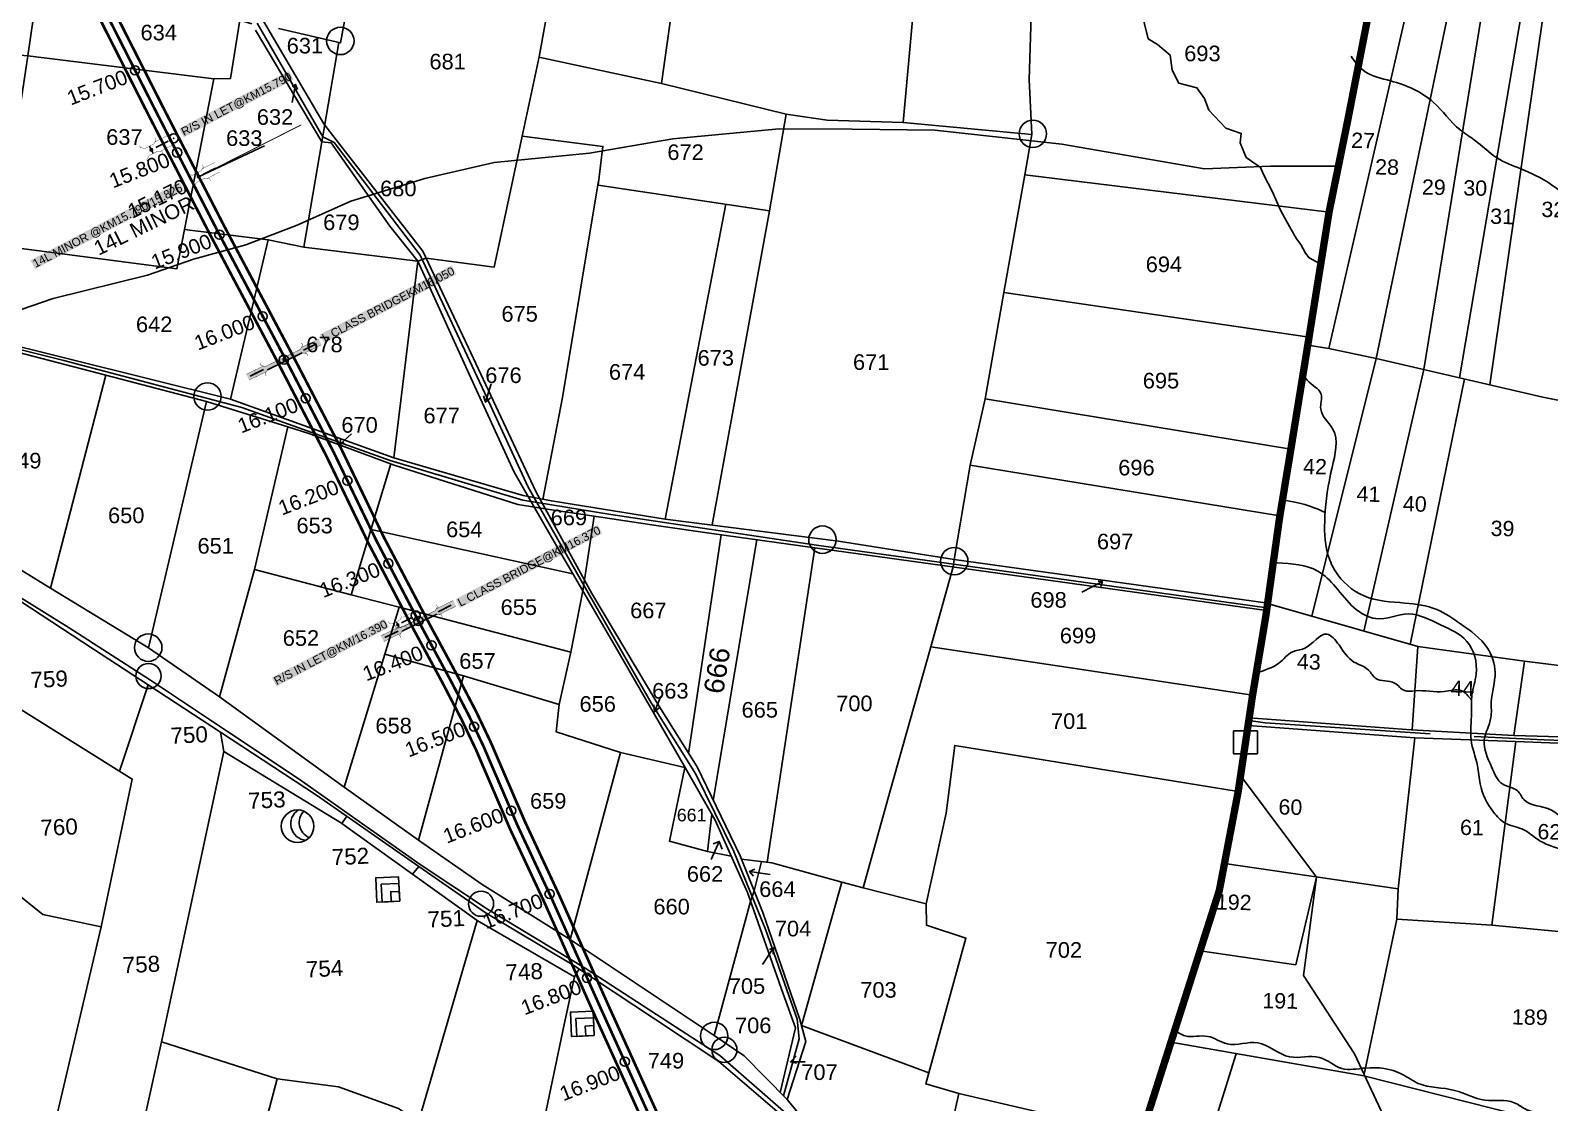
# Model space of a CAD drawing. Header units: millimetres. Extents: x 191342 to 235284, y 1600297 to 1616674.
# Drawn here: x 198775 to 200429, y 1607736 to 1608904 of the extents above; entities that cross this region are included whole.
import ezdxf
from ezdxf.enums import TextEntityAlignment as Align

# ---------------------------------------------------------------- set-up
doc = ezdxf.new("R2010")
doc.units = ezdxf.units.MM
doc.header["$LTSCALE"] = 15
doc.header["$PDMODE"] = 32
doc.header["$PDSIZE"] = 10
for name, pattern in [('ACAD_ISO02W100', [15, 12, -3]), ('ACAD_ISO03W100', [30, 12, -18]), ('HIDDEN2', [0.1875, 0.125, -0.0625])]:
    doc.linetypes.add(name, pattern=pattern)
for name, color, linetype in [('BOUNDRY STONES', 240, 'Continuous'), ('CANAL1', 7, 'Continuous'), ('CS', 134, 'Continuous'), ('CSMark', 72, 'Continuous'), ('PLOTS', 7, 'Continuous'), ('PLOTS NO', 7, 'Continuous'), ('ROADS', 1, 'Continuous'), ('STREAMS', 4, 'Continuous'), ('STRUCTURE', 5, 'Continuous'), ('text2', 7, 'Continuous'), ('VILLAGE BOUNDRY', 5, 'Continuous'), ('wells', 7, 'Continuous')]:
    doc.layers.add(name, color=color, linetype=linetype)
doc.styles.get("Standard").update_dxf_attribs({"font": 'arial.ttf'})
doc.dimstyles.get("Standard").update_dxf_attribs({"dimtxt": 0.18, "dimasz": 0.18, "dimexe": 0.18, "dimexo": 0.0625, "dimgap": 0.09, "dimtad": 0, "dimtih": 1, "dimtoh": 1, "dimdec": 4, "dimzin": 0, "dimdsep": 46, "dimtxsty": 'Standard', "dimcen": 0.09, "dimadec": 0, "dimazin": 0, "dimtfac": 1, "dimtdec": 4, "dimtofl": 0, "dimtmove": 0, "dimatfit": 3, "dimfxl": 1, "dimtolj": 1, "dimtzin": 0, "dimarcsym": 0})

# ---------------------------------------------------------------- blocks, each defined once
blk = doc.blocks.new('OT')
at = {"layer": 'STRUCTURE', "color": 190}
for points, const_width in [([(769751.4, 1706595.8), (769729.4, 1706595.8)], 0.5), ([(769775.2, 1706601.8), (769775.2, 1706597.8), (769769.2, 1706593.8), (769761.8, 1706593.8), (769754.4, 1706593.8), (769748.4, 1706597.8), (769748.4, 1706601.8)], 0.5), ([(769761.8, 1706593.8), (769761.8, 1706581)], 2.5), ([(769751.4, 1706579), (769729.4, 1706579)], 0.5), ([(769748.4, 1706573), (769748.4, 1706577), (769754.4, 1706581), (769761.8, 1706581), (769761.8, 1706581), (769761.8, 1706581), (769769.2, 1706581), (769775.2, 1706577), (769775.2, 1706573)], 0.5)]:
    blk.add_lwpolyline(points, dxfattribs=dict(at, const_width=const_width))
at = {"layer": 'STRUCTURE', "color": 0}
blk.add_circle((769761.8, 1706587.4), 1.87, dxfattribs=at)
blk.add_leader([(769732.6, 1706587.4), (769753.8, 1706587.4)], dimstyle='Standard', override={"dimasz": 10, "dimgap": 0.09, "dimtad": 0}, dxfattribs=at)
blk = doc.blocks.new('SLB')
at = {"layer": 'STRUCTURE'}
h = blk.add_hatch(dxfattribs=at)
h.set_pattern_fill('DOTS', color=6, scale=20, angle=320.3722, style=0)
h.set_pattern_definition([(320.372247934, (-159.4327, -72.9564), (1.2786241598, 0.5641323054), [0, -1.25])])
h.paths.add_polyline_path([(769699.5, 1706871.1), (769699.5, 1706861.1), (769729.1, 1706861.1), (769732.1, 1706863.1), (769792.1, 1706863.1), (769795.1, 1706861.1), (769824.7, 1706861.1), (769824.7, 1706871.1), (769795.1, 1706871.1), (769792.1, 1706869.1), (769732.1, 1706869.1), (769729.1, 1706871.1)])
at = {"layer": 'STRUCTURE', "color": 6, "linetype": 'ACAD_ISO02W100', "ltscale": 0.5, "const_width": 0.5}
for points in [[(769699.5, 1706871.1), (769729.1, 1706871.1)], [(769795.1, 1706871.1), (769824.7, 1706871.1)], [(769699.5, 1706861.1), (769729.1, 1706861.1)], [(769795.1, 1706861.1), (769824.7, 1706861.1)]]:
    blk.add_lwpolyline(points, dxfattribs=at)
at = {"layer": 'STRUCTURE', "color": 6, "const_width": 0.628}
for points in [[(769726.1, 1706877.1), (769726.1, 1706873.1), (769732.1, 1706869.1), (769792.1, 1706869.1), (769798.1, 1706873.1), (769798.1, 1706877.1)], [(769726.1, 1706855.1), (769726.1, 1706859.1), (769732.1, 1706863.1), (769792.1, 1706863.1), (769798.1, 1706859.1), (769798.1, 1706855.1)]]:
    blk.add_lwpolyline(points, dxfattribs=at)
at = {"layer": 'STRUCTURE', "color": 6}
blk.add_lwpolyline([(769732.1, 1706863.1), (769792.1, 1706863.1)], dxfattribs=at)
blk.add_lwpolyline([(769732.1, 1706863.1), (769792.1, 1706863.1)], dxfattribs=at)
at = {"layer": 'STRUCTURE', "color": 0}
blk.add_circle((769762.1, 1706866.1), 1.24, dxfattribs=at)
for points in [[(769703.8, 1706866), (769726.7, 1706866)], [(769818.6, 1706865.8), (769795.7, 1706865.8)]]:
    blk.add_leader(points, dimstyle='Standard', override={"dimasz": 10, "dimgap": 0.09, "dimtad": 0}, dxfattribs=at)

msp = doc.modelspace()

# ---------------------------------------------------------------- linework, layer by layer
at = {"layer": 'BOUNDRY STONES', "color": 1}
msp.add_lwpolyline([(200084.8, 1608140.7), (200110.9, 1608140.7), (200110.9, 1608115.7), (200084.8, 1608115.7)], close=True, dxfattribs=at)
msp.add_lwpolyline([(200084.8, 1608140.7), (200110.9, 1608140.7), (200110.9, 1608115.7), (200084.8, 1608115.7)], close=True, dxfattribs=at)
for centre, radius in [((199112.5, 1608892), 14.9), ((198967.9, 1608504.9), 14.9), ((199637.3, 1608348.9), 14.9), ((199780.9, 1608325.5), 14.9), ((198903.4, 1608231.3), 14.9), ((198903.7, 1608200.4), 13.7), ((199265.7, 1607952.4), 13.7), ((199519.5, 1607808.4), 14.9), ((199530.6, 1607793.3), 13.7)]:
    msp.add_circle(centre, radius, dxfattribs=at)
at = {"layer": 'CANAL1', "color": 200, "const_width": 3}
for points in [[(198849, 1608919.3), (198904.6, 1608809.5), (198970.9, 1608680.7), (199044.8, 1608541.2), (199097.3, 1608440), (199143.7, 1608343.8), (199190.5, 1608254.4), (199223.5, 1608193.4), (199244.1, 1608153.8), (199260, 1608120.5), (199297.3, 1608033.7), (199334.2, 1607954.8), (199388.2, 1607833.6), (199441.5, 1607716.1)], [(198865, 1608927.4), (198920.6, 1608817.7), (198986.8, 1608689), (199060.7, 1608549.5), (199113.4, 1608448), (199159.7, 1608351.9), (199206.4, 1608262.9), (199239.4, 1608201.8), (199260.3, 1608161.8), (199276.4, 1608127.9), (199313.8, 1608041.1), (199350.6, 1607962.2), (199404.7, 1607840.9), (199457.9, 1607723.4)]]:
    msp.add_lwpolyline(points, dxfattribs=at)
at = {"layer": 'CANAL1', "color": 3, "linetype": 'HIDDEN2', "ltscale": 4, "true_color": 0x00ff00, "const_width": 3}
msp.add_lwpolyline([(198857, 1608923.3), (198912.6, 1608813.6), (198978.9, 1608684.9), (199052.8, 1608545.4), (199105.3, 1608444), (199151.7, 1608347.9), (199197.6, 1608260.3), (199198.5, 1608258.6), (199211.8, 1608233.9), (199231.5, 1608197.6), (199252.2, 1608157.8), (199268.2, 1608124.2), (199305.5, 1608037.4), (199342.4, 1607958.5), (199396.5, 1607837.3), (199449.7, 1607719.7)], dxfattribs=at)
at = {"layer": 'CANAL1', "color": 1, "linetype": 'HIDDEN2', "ltscale": 4, "const_width": 1}
msp.add_lwpolyline([(198958.4, 1608744.2), (199070, 1608800.7)], dxfattribs=at)
at = {"layer": 'CS', "color": 2}
msp.add_lwpolyline([(198958, 1608744), (199030.1, 1608777.8)], dxfattribs=at)
msp.add_lwpolyline([(198958, 1608744), (199030.1, 1608777.8)], dxfattribs=at)
at = {"layer": 'PLOTS'}
for points in [[(199599, 1607739.2), (199619.4, 1607802.5), (199612.6, 1607826.4), (199572.5, 1607943), (199547.6, 1608004.7), (199500.8, 1608101.5), (199459.2, 1608167.8), (199386.2, 1608290.1), (199325.3, 1608401.5), (199254.4, 1608552.3), (199202.4, 1608663), (199108, 1608784.4), (199094.4, 1608801.9), (199019.2, 1608930.4), (198954.7, 1609041), (198895.6, 1609142.4), (198833.5, 1609249.1), (198791.9, 1609352), (198768.4, 1609399.9), (198735.9, 1609440.6), (198713.9, 1609468.1), (198650.3, 1609523.9), (198571.2, 1609589.4), (198481.5, 1609658.3)], [(199517.2, 1609186.5), (199474, 1608968), (199477.9, 1608957.2), (199462.2, 1608845.7), (199328.7, 1608874.2)], [(199045.3, 1608905.7), (199112.7, 1608890.1), (199161.5, 1609155.1)], [(199462.2, 1608845.7), (199597.7, 1608812.4), (199642.4, 1608805.8), (199725.2, 1608803.2), (199754.7, 1609127.2)], [(199725.2, 1608803.2), (199865.2, 1608790.2), (199862.4, 1608850), (199866.9, 1608989.2), (199868.7, 1609045.4), (199856, 1609055.1)], [(199350.4, 1608993.4), (199328.8, 1608874.7), (199310.4, 1608788.2), (199280, 1608645.7), (199205.9, 1608655.5)], [(200244.9, 1608988.6), (200209.3, 1608806), (200188.9, 1608705.7), (200167.1, 1608569.4), (200147.2, 1608446.8), (200134.7, 1608370.9), (200120.2, 1608266.7), (200105.6, 1608179.4), (200097.5, 1608125.2), (200090, 1608074.8), (200069.4, 1607966.8), (199984.1, 1607699.1)], [(198058.8, 1608935.9), (198772.1, 1608875.7), (198974.8, 1608850.6)], [(198780.7, 1608933.3), (198772.1, 1608875.7), (198755.4, 1608762), (198745.8, 1608668.6), (198934.6, 1608643.9), (198942.8, 1608686.8)], [(199072.9, 1608667.5), (199034.1, 1608675.6), (198942.8, 1608686.8), (198974.8, 1608850.6), (198992.9, 1608851), (199003.2, 1608914.8), (199016, 1608910.7)], [(199020.1, 1608903.6), (199070.4, 1608819), (199092.4, 1608782.2), (199102.4, 1608781), (199166.5, 1608690.4), (199196.7, 1608652.3), (199254.7, 1608525.2), (199301.6, 1608422.5), (199342.4, 1608351.6), (199410.5, 1608234.8), (199488.1, 1608099.9), (199520.5, 1608043.5), (199555.7, 1607964.8), (199594.7, 1607854.4), (199607.9, 1607817.1), (199591.4, 1607746.9)], [(199205.9, 1608655.5), (199196.7, 1608652.3), (199072.9, 1608667.5), (199092.4, 1608782.2), (199110.8, 1608890.5)], [(199310.4, 1608788.2), (199398.4, 1608777.1), (199393.1, 1608734.8), (199579.6, 1608707.2), (199597.7, 1608812.4)], [(199865.2, 1608790.2), (199857.8, 1608746.3), (200188.9, 1608705.7)], [(199393.7, 1608739.6), (199354.3, 1608503.6), (199333.1, 1608392.8)], [(199857.8, 1608746.3), (199834.7, 1608618), (200167.1, 1608569.4)], [(199466.3, 1608371.4), (199532.1, 1608714.2)], [(199579.6, 1608707.2), (199517.4, 1608364.9)], [(198032.8, 1608652.3), (198103.9, 1608684.6), (198130.3, 1608687.7), (198391.2, 1608645), (198657.6, 1608593.7), (198727.1, 1608568.1), (198993, 1608502.1), (199170.8, 1608438.2), (199311.7, 1608396.9), (199342.3, 1608391.1), (199466.3, 1608371.4), (199654.8, 1608347.2), (199780.9, 1608327.3)], [(200120.9, 1608271.7), (199778.6, 1608319.3), (199628.9, 1608340.1), (199516.9, 1608355.7), (199458.9, 1608363.8), (199335.6, 1608382.6), (199305.7, 1608387.2), (199171.2, 1608430), (199078.3, 1608464.5), (199055.3, 1608471.7), (198966.9, 1608499.4), (198857.3, 1608527.9), (198725.7, 1608562.1), (198660, 1608586.1), (198532.6, 1608608.5), (198393.1, 1608632.9), (198323.5, 1608650.9), (198130.1, 1608680.2), (198050.8, 1608644)], [(198993, 1608502.1), (199034.1, 1608675.6)], [(199170.8, 1608438.2), (199196.7, 1608652.3)], [(199834.7, 1608618), (199814.4, 1608502.2), (200147.3, 1608447.5)], [(198125.6, 1608592.3), (198189.9, 1608555.1), (198314, 1608491.6), (198435.1, 1608429.7), (198561.7, 1608380.4), (198669.2, 1608331.8), (198729.5, 1608304.5), (198843.6, 1608229.8), (198903.3, 1608190.7), (198982.1, 1608139.1), (199086.5, 1608070.8), (199198.1, 1607992.9), (199270, 1607942.8), (199366.8, 1607885.3), (199453.3, 1607827.9), (199524.5, 1607780.7), (199590.6, 1607723.8), (199685.3, 1607642.4), (199713.2, 1607618.4), (199734.4, 1607600.2), (199775.7, 1607544.7), (199852.4, 1607474.5), (199888.5, 1607451.1), (199921.5, 1607432.8)], [(198796.8, 1608296.2), (198857.3, 1608527.9)], [(198966.9, 1608499.4), (198903.6, 1608231.2)], [(199814.4, 1608502.2), (199798.2, 1608430.1), (200135.3, 1608374.7)], [(199124.4, 1608288.8), (199018.9, 1608316.4), (199055.3, 1608471.7)], [(199176.7, 1608275.3), (199124.4, 1608288.8), (199167.3, 1608431.4)], [(199798.2, 1608430.1), (199780.9, 1608327.3), (200122.1, 1608279.9)], [(199512.2, 1608009.3), (199470.7, 1608020.6), (199487.5, 1608100.9), (199417.6, 1608117.2), (199347.6, 1608139.5), (199350.9, 1608169.5), (199363.6, 1608226.3), (199376.4, 1608293.2), (199388.9, 1608374.5)], [(199625.3, 1607707), (199599, 1607739.2), (199552.1, 1607786.9), (199519.4, 1607808.8), (199362.8, 1607913.6), (199267, 1607973.4), (199197.6, 1608021.5), (199116.8, 1608079.5), (198981.1, 1608177.8), (198903.6, 1608231.2), (198796.8, 1608296.2), (198676.2, 1608370)], [(199145.9, 1608360.1), (199365.6, 1608311.7)], [(199527.1, 1608354.3), (199491.7, 1608116)], [(199565.9, 1608348.9), (199518.4, 1608065)], [(199577.3, 1607997.6), (199628.9, 1608340.1)], [(199780.9, 1608327.3), (199779.8, 1608319.2), (199755.2, 1608232.2), (200105.6, 1608179.4)], [(198981.1, 1608177.8), (199018.9, 1608316.4)], [(199161, 1608224.1), (199176.7, 1608275.3), (199363.6, 1608226.3)], [(199755.2, 1608232.2), (199711.2, 1608075.4), (199681.6, 1607969.9), (199750.2, 1607952.3), (199772, 1608051), (199781.4, 1608124.8), (200090, 1608074.8)], [(199246.5, 1608200.5), (199161, 1608224.1), (199116.8, 1608079.5)], [(199197.6, 1608021.5), (199246.5, 1608200.5), (199350.9, 1608169.5)], [(198872.2, 1608096.8), (198903.3, 1608190.7)], [(198715.4, 1608004.6), (198761.7, 1608165.7), (198886, 1608088.2), (198852.1, 1607927.4), (198788.5, 1607940.8), (198757.1, 1607966)], [(197954.3, 1607688.7), (198006.9, 1607677.3), (198074.8, 1607662.6), (198155.7, 1607694.8), (198178.7, 1607705.6), (198301.8, 1607739.3), (198308.9, 1607742.6), (198385.7, 1607702.4), (198477.4, 1607654.5), (198577.1, 1607596.8), (198657.3, 1607545.8), (198745.1, 1607484.7), (198851.9, 1607410.4), (198930.9, 1607339.6), (198949, 1607384.5), (198982, 1607520.8), (199005.1, 1607616.1), (199043.9, 1607761.9), (198917.9, 1607802.2), (198985.6, 1608118.1), (198982.1, 1608139.1)], [(199113.9, 1608040), (198985.6, 1608118.1)], [(199362.8, 1607913.6), (199417.6, 1608117.2)], [(199191.1, 1607984.5), (199114, 1608039.9), (199119.5, 1608047.8)], [(199516.8, 1608049.9), (199512.2, 1608009.3), (199538.1, 1608004.1)], [(199043.9, 1607761.9), (199110.5, 1607752.9), (199175.8, 1607729.4), (199197.6, 1607714.9), (199261.4, 1607934.1), (199191.1, 1607984.5), (199198.1, 1607992.9)], [(199571.1, 1607998.3), (199563, 1607966.6), (199559.2, 1607954.8), (199519.4, 1607808.8)], [(199658.4, 1607976), (199582.1, 1607997), (199549.2, 1608000.8)], [(199753.3, 1607768.4), (199614.5, 1607819.8), (199658.4, 1607976), (199681.6, 1607969.9)], [(199750.2, 1607952.3), (199750.5, 1607929.1), (199793.6, 1607914.8), (199753.3, 1607768.4), (199749.9, 1607756.1), (199785.8, 1607745.8), (199871.3, 1607725.8), (199984.1, 1607699.1)], [(198852.1, 1607927.4), (198790.6, 1607664.3), (198882.6, 1607642.8), (199004.4, 1607613.3)], [(199261.4, 1607934.1), (199367.4, 1607872.7), (199372.5, 1607881.5)], [(199367.4, 1607872.7), (199356.3, 1607820.8), (199336.4, 1607727.2), (199326.5, 1607680.6), (199418.6, 1607651), (199610.5, 1607599.2), (199705.7, 1607576.6), (199713.2, 1607618.4)], [(198882.6, 1607642.8), (198917.9, 1607802.2)], [(199785.8, 1607745.8), (199759.2, 1607627.8), (199754.9, 1607609), (199743.6, 1607606.5)]]:
    msp.add_lwpolyline(points, dxfattribs=at)
at = {"layer": 'PLOTS', "color": 0}
for points in [[(200281.3, 1608959.1), (200188.7, 1608557.1)], [(200240.3, 1608546.3), (200323.7, 1608946.8)], [(200357.5, 1608935.8), (200292, 1608534.2)], [(200331, 1608525.2), (200398.4, 1608922.5)], [(200421.1, 1608915.1), (200363.9, 1608517.5)], [(200165.7, 1608560.9), (200188.7, 1608557.1), (200240.3, 1608546.3), (200421.6, 1608504.1), (200484.1, 1608491.9), (200577.7, 1608471.3), (200633.8, 1608461), (200587.1, 1608128.8), (200659.1, 1608127.3), (200741.4, 1608121.1), (200825.2, 1608128.2), (200897.3, 1608126.8), (200903.5, 1608173.3), (200917.1, 1608259.7), (200956.1, 1608488.9), (200995.3, 1608776.2)], [(200170.3, 1608265.6), (200240.3, 1608546.3)], [(200292, 1608534.2), (200226.7, 1608249.4)], [(200277.1, 1608234.9), (200336.4, 1608523.9)], [(200596.4, 1608195), (200511.8, 1608202.8), (200401.6, 1608216.5), (200285.4, 1608232.6), (200122, 1608279.4)], [(200285.4, 1608232.6), (200279.3, 1608141.8)], [(200401.6, 1608216.5), (200390.2, 1608135.6)], [(200100.7, 1608146.6), (200282.4, 1608133.1), (200392.3, 1608129), (200503, 1608124.6), (200586.6, 1608122.3), (200741.3, 1608115.3), (200823.3, 1608121.6), (200896.1, 1608121.4), (200826.1, 1607664.3)], [(200587.1, 1608128.8), (200503.6, 1608132.4), (200390.2, 1608135.6), (200278.4, 1608141.8), (200101.9, 1608154.9)], [(200075, 1607996.2), (200264, 1607968.5), (200282.4, 1608133.1)], [(200392.3, 1608129), (200366.2, 1607929.2), (200262.8, 1607935.7), (200264, 1607968.5)], [(200048.5, 1607901.3), (200152.6, 1607886), (200175.2, 1607981.5)], [(200366.2, 1607929.2), (200473.1, 1607919), (200563.5, 1607908.1), (200577.1, 1607957.6), (200791.2, 1607921.6), (200863.3, 1607907.1)], [(200016.7, 1607801.5), (200226.6, 1607765.1), (200262.8, 1607935.7)], [(200226.6, 1607765.1), (200451.6, 1607708.1), (200525.4, 1607695.5), (200563.5, 1607908.1)], [(199965, 1607636.7), (200036.9, 1607615.6), (200047.6, 1607660.2), (200087.9, 1607789.1)]]:
    msp.add_lwpolyline(points, dxfattribs=at)
at = {"layer": 'PLOTS NO'}
for points in [[(199059.9, 1608842.4), (199063.6, 1608844.7), (199065.7, 1608839.2)], [(199063.6, 1608844.7), (199059.9, 1608825.1)], [(199270.7, 1608498.5), (199276.7, 1608518.6)], [(199268.4, 1608505.5), (199270.7, 1608498.5), (199275.9, 1608503.2)], [(199112.4, 1608452.9), (199124.8, 1608464.2)], [(199112.5, 1608457.9), (199112.4, 1608452.9), (199116.7, 1608454.5)], [(199942.1, 1608303.2), (199919.6, 1608291.9)], [(199937.6, 1608303.6), (199942.1, 1608303.2), (199940.6, 1608297.8)], [(199454.5, 1608161.5), (199461.5, 1608178.4)], [(199453.7, 1608169.2), (199454.5, 1608161.5), (199459.5, 1608165.8)], [(199525, 1608020.2), (199516.2, 1608000.5)], [(199518.2, 1608017.5), (199525, 1608020.2), (199528.3, 1608011.7)], [(199562.3, 1607982.6), (199558.1, 1607987.6), (199563.7, 1607990.2)], [(199558.1, 1607987.6), (199580.5, 1607984.3)], [(199584.1, 1607904.5), (199572, 1607886.2)], [(199579.8, 1607902.6), (199584.1, 1607904.5), (199583.6, 1607897.5)], [(199609.1, 1607778.9), (199602.5, 1607780.3), (199608.7, 1607786.3)], [(199602.5, 1607780.3), (199618.6, 1607780.3)]]:
    msp.add_lwpolyline(points, dxfattribs=at)
msp.add_circle((199866.4, 1608790.9), 14.9, dxfattribs=at)
at = {"layer": 'ROADS'}
for points in [[(199022.1, 1608911.3), (199093.3, 1608787.6), (199105.9, 1608781.6), (199199.3, 1608658.8), (199269.6, 1608509.1), (199316.8, 1608406.1), (199373.6, 1608306.2), (199450.8, 1608171.2), (199499.4, 1608093.6), (199540.8, 1608009.4), (199575.6, 1607923.7), (199609.9, 1607826.6), (199612.1, 1607805.2), (199595, 1607743.3)], [(200121.3, 1608274.6), (199858.6, 1608311.2), (199630.7, 1608343), (199406.8, 1608376.4), (199311.1, 1608391.9), (199166.9, 1608435), (199005.2, 1608493), (198811.4, 1608544.1), (198718.3, 1608567.4), (198660.1, 1608589.2), (198581, 1608604.6), (198476, 1608625), (198369, 1608644.2), (198333.7, 1608650.5), (198272.1, 1608661.6), (198189.6, 1608676.4), (198137.6, 1608683.6), (198118.4, 1608682.8), (198040.3, 1608648.7)], [(198733.4, 1608304.9), (198817.1, 1608252.9), (198905.9, 1608195.8), (198988.7, 1608140.6), (199067.6, 1608087.9), (199129.3, 1608044.5), (199199.5, 1607995.1), (199272.7, 1607946.4), (199378.9, 1607882.2), (199477.4, 1607818.4), (199525.5, 1607787.2), (199594.9, 1607726.5), (199662.6, 1607667.3), (199704.9, 1607630.3), (199729.1, 1607609.1), (199772.3, 1607553.9), (199841.5, 1607491.8), (199891.6, 1607454.4), (199922.4, 1607437.1)]]:
    msp.add_lwpolyline(points, dxfattribs=at)
at = {"layer": 'ROADS', "color": 1}
msp.add_lwpolyline([(198689.2, 1608578.3), (198709.4, 1608588.8), (198753.3, 1608595.7), (198800, 1608611.5), (198902.5, 1608636.8), (198952.8, 1608654.3), (199009.5, 1608670.1), (199065.5, 1608691.3), (199124.1, 1608717.4), (199204.4, 1608742.3), (199280, 1608759.5), (199383.6, 1608769.9), (199474.3, 1608785.4), (199590.1, 1608796.5), (199669.7, 1608795.8), (199759.7, 1608794.9), (199836, 1608786.6), (199897.8, 1608779.8), (200053.2, 1608752.6), (200125, 1608755.6), (200199.1, 1608755.8)], dxfattribs=at)
at = {"layer": 'ROADS', "linetype": 'ACAD_ISO03W100'}
for points in [[(200101.5, 1608151.8), (200119.4, 1608149.5), (200347, 1608134.4), (200423.1, 1608131), (200503.7, 1608128.3), (200684.2, 1608122.1), (200741.9, 1608119.2), (200824.5, 1608124.9), (200899.3, 1608124.7), (200911.1, 1608122.1), (200985.1, 1608117), (201021.9, 1608114.4), (201176.9, 1608103.3), (201382.6, 1608102.5)], [(200092.6, 1608091.9), (200175.2, 1607981.5), (200160.9, 1607874.2), (200216.7, 1607789), (200281.4, 1607651), (200351.7, 1607386.9), (200364.2, 1607311.7), (200357.8, 1607216), (200339.8, 1607126), (200312.9, 1606969), (200333.6, 1606913.4), (200390.2, 1606863.5)]]:
    msp.add_lwpolyline(points, dxfattribs=at)
at = {"layer": 'STREAMS', "color": 4}
msp.add_lwpolyline([(199985.4, 1608920.9), (199992.1, 1608894.3), (200002, 1608888), (200015.8, 1608876.7), (200017.9, 1608860.2), (200025.3, 1608846.1), (200045, 1608840.8), (200053.1, 1608829.5), (200058, 1608816.8), (200076.4, 1608796.9), (200093.3, 1608791.3), (200092.2, 1608781.1), (200098.6, 1608765.2), (200114.4, 1608754.3), (200118, 1608745.9), (200127.1, 1608728.6), (200136, 1608707.9), (200142.7, 1608695.6), (200147.2, 1608687.5), (200153.6, 1608676.6), (200158.2, 1608670.3), (200163.1, 1608661.1), (200167.3, 1608655.8), (200180, 1608649.1)], dxfattribs=at)
at = {"layer": 'STREAMS'}
msp.add_spline([(201219.4, 1608026.9), (201197.2, 1608036.8), (201186.8, 1608050.3), (201163.7, 1608068.6), (201147, 1608083.9), (201134.3, 1608105.1), (201103, 1608133.7), (201071.9, 1608150.6), (201047.3, 1608164.5), (201028.4, 1608164.9), (200995.3, 1608182.9), (200966.8, 1608197.6), (200943.8, 1608200.4), (200922.4, 1608210.4), (200906.7, 1608235.6), (200893.3, 1608260.9), (200871.5, 1608286.6), (200848.9, 1608331.4), (200826.1, 1608347), (200803.6, 1608365), (200785.4, 1608387), (200771.1, 1608404.3), (200753.5, 1608430.8), (200743.7, 1608458.7), (200732.9, 1608476.2), (200719.9, 1608497.7), (200698, 1608552.9), (200674.9, 1608570.7), (200651.1, 1608574.3), (200635.2, 1608592.8), (200619.5, 1608607.2), (200605.6, 1608616.5), (200577.5, 1608627.6), (200558.8, 1608636.2), (200528.9, 1608645.6), (200512.8, 1608650), (200469.9, 1608695.3), (200429.7, 1608736.4), (200397.7, 1608752.7), (200371.6, 1608764.8), (200347.4, 1608783.9), (200331.7, 1608795.1), (200302.4, 1608825.3), (200255.9, 1608848.6), (200228.3, 1608858.5), (200212.8, 1608875.3)], degree=3, dxfattribs=at)
for points, knots in [([(200841.8, 1607790.9), (200836.7, 1607794.2), (200823.1, 1607802.9), (200785.3, 1607796.2), (200732.4, 1607795.5), (200679.8, 1607820.4), (200639.3, 1607841.5), (200613.3, 1607860.5), (200595, 1607877), (200573.3, 1607880.9), (200556.2, 1607892.4), (200531.7, 1607884.5), (200519.3, 1607907.7), (200489.8, 1607896.8), (200498.6, 1607932.4), (200504.9, 1607953.8), (200505.4, 1607984.4), (200487.6, 1608002.2), (200475.3, 1608021.7), (200449.5, 1608030.3), (200436.1, 1608060.5), (200402.8, 1608057.7), (200394.4, 1608078.9), (200373.9, 1608080.3), (200365.2, 1608104.4), (200352.6, 1608129.1), (200367.1, 1608151.9), (200363.9, 1608177.4), (200373.2, 1608202.6), (200361.9, 1608236.5), (200334.4, 1608255.4), (200305.6, 1608276), (200268.2, 1608280.8), (200226.6, 1608282.2), (200197.1, 1608307.9), (200184, 1608339.8), (200183.3, 1608379.2), (200189.9, 1608421.9), (200202.4, 1608466.6), (200175.5, 1608486.6), (200184.7, 1608511), (200166.9, 1608518), (200161.9, 1608527), (200160.6, 1608529.4)], [0, 0, 0, 0, 16.958264, 45.048314, 104.462666, 168.103157, 208.282035, 235.503451, 260.775069, 276.919984, 297.649849, 317.13284, 339.653109, 357.044382, 379.301937, 409.524264, 435.071345, 458.097904, 479.752402, 499.248658, 532.056599, 562.830508, 574.030349, 590.92895, 612.465988, 641.001289, 665.867356, 681.813468, 713.293793, 739.803339, 777.417581, 806.40631, 840.175262, 883.372621, 923.433412, 943.074356, 981.374648, 1033.219579, 1073.315545, 1097.609749, 1113.331737, 1133.690065, 1141.295552, 1141.295552, 1141.295552, 1141.295552]), ([(200184.6, 1608378.6), (200174.5, 1608383.2), (200164, 1608388), (200139.4, 1608392.1), (200138.2, 1608392.3)], [0, 0, 0, 0, 42.844614, 45.018331, 45.018331, 45.018331, 45.018331]), ([(200494.2, 1607909.4), (200491.8, 1607911.9), (200482.3, 1607921.8), (200492.6, 1607945.4), (200491.2, 1607967.6), (200489.8, 1607989.6), (200460.7, 1608010.7), (200425.8, 1608011.8), (200400.9, 1608035.3), (200380.7, 1608037.5), (200363.5, 1608056), (200352.7, 1608078), (200351.3, 1608105.9), (200340.7, 1608130.8), (200345, 1608157), (200343.1, 1608181.3), (200352.6, 1608206.3), (200343.7, 1608241.8), (200309.1, 1608255.8), (200276.2, 1608274.3), (200242.5, 1608257), (200213.5, 1608274.7), (200197.6, 1608296.4), (200173.1, 1608321.5), (200146.5, 1608322.8), (200129.7, 1608323.8), (200128.2, 1608323.9)], [0, 0, 0, 0, 9.570652, 37.586947, 60.772861, 76.183844, 97.676337, 154.786346, 171.702154, 192.444903, 209.289238, 241.657867, 260.940081, 288.618698, 317.053451, 335.493433, 357.488483, 393.035436, 425.753785, 460.653562, 495.252407, 520.287669, 549.62236, 574.095015, 617.109808, 621.344025, 621.344025, 621.344025, 621.344025]), ([(200109.6, 1608203.1), (200117.7, 1608207), (200133.7, 1608210.2), (200146.3, 1608228.3), (200167.7, 1608228.6), (200183.4, 1608254.9), (200202.3, 1608231.7), (200212.1, 1608214.6), (200231.9, 1608210.3), (200239.9, 1608192.6), (200259.8, 1608197.7), (200269.3, 1608182.3), (200289.9, 1608186.2), (200308.9, 1608180.7), (200332.9, 1608188.1), (200340.6, 1608178.6), (200344.1, 1608174.3)], [83.939612, 83.939612, 83.939612, 83.939612, 110.163522, 128.176363, 140.795317, 168.995282, 186.028121, 209.566254, 226.949399, 238.456733, 258.679378, 271.574832, 282.368653, 313.154109, 330.705279, 345.443863, 345.443863, 345.443863, 345.443863]), ([(200020.8, 1607814.2), (200024.5, 1607812), (200035.4, 1607804.9), (200057.1, 1607812.3), (200080.5, 1607793.8), (200114.4, 1607808.6), (200142.7, 1607778.7), (200178.2, 1607791.3), (200201.4, 1607768.7), (200233.4, 1607775.8), (200263.2, 1607772.1), (200290.8, 1607751.1), (200324.9, 1607753.4), (200356.6, 1607734.4), (200386.6, 1607741), (200406.3, 1607724.5), (200425.6, 1607724.8), (200442.2, 1607721.5), (200452.5, 1607712.5), (200468.8, 1607712.7), (200486.2, 1607709.2), (200508.7, 1607707.8), (200533.8, 1607694.3), (200555.3, 1607712.1), (200575.7, 1607706.8), (200585.5, 1607718.9), (200597.3, 1607723.6), (200611.4, 1607728.2), (200626, 1607715.3), (200645.1, 1607729.1), (200664.5, 1607716.6), (200688.2, 1607727.5), (200711.3, 1607734.9), (200731, 1607723.3), (200750.2, 1607729.5), (200767.4, 1607736.7), (200790.2, 1607735.8), (200808, 1607730.4), (200826.5, 1607731.8), (200835.5, 1607729.6), (200839.7, 1607728.6)], [67.83417, 67.83417, 67.83417, 67.83417, 79.883408, 103.606112, 125.318199, 157.188446, 193.48752, 224.540169, 250.370147, 274.906927, 313.350281, 333.089045, 371.594667, 404.919302, 435.42175, 450.490925, 474.646931, 488.685453, 497.958087, 512.33468, 533.244412, 549.210043, 577.287734, 606.295035, 617.164987, 632.508867, 645.260119, 654.316463, 673.242056, 689.976125, 711.24798, 729.27891, 761.701906, 775.241277, 790.811941, 816.12269, 828.957547, 855.117035, 869.033177, 881.415132, 881.415132, 881.415132, 881.415132])]:
    msp.add_open_spline(points, degree=3, knots=knots, dxfattribs=at)
at = {"layer": 'text2', "color": 2}
for p in [(198889, 1608860.1), (198934.8, 1608770.5), (198980.9, 1608681), (199028, 1608592.1), (199074.8, 1608502.9), (199120.2, 1608413.1), (199164.8, 1608322.9), (199211.8, 1608233.9), (199258.1, 1608145.3), (199298.5, 1608053.8), (199340.3, 1607963), (199381.1, 1607871.7), (199422.2, 1607780.5)]:
    msp.add_point(p, dxfattribs=at)
at = {"layer": 'text2', "color": 3}
for p in [(198931, 1608786, 9), (199051, 1608545, 10), (199194.5, 1608266.3, 1), (199197.6, 1608260.3, 1)]:
    msp.add_point(p, dxfattribs=at)
at = {"layer": 'VILLAGE BOUNDRY', "linetype": 'HIDDEN2', "ltscale": 20, "const_width": 4.5}
msp.add_lwpolyline([(200359.8, 1609596), (200343.9, 1609539.5), (200348.2, 1609462.8), (200343, 1609420.3), (200336.2, 1609384.8), (200301, 1609241.6), (200276.3, 1609134.7), (200261, 1609064.6), (200244.9, 1608988.6), (200209.3, 1608806), (200188.9, 1608705.7), (200167.1, 1608569.4), (200147.2, 1608446.8), (200134.7, 1608370.9), (200120.2, 1608266.7), (200105.6, 1608179.4), (200097.5, 1608125.2), (200090, 1608074.8), (200069.4, 1607966.8), (199984.1, 1607699.1), (199975.6, 1607665.9), (199948.3, 1607590.7), (199924, 1607445.1)], dxfattribs=at)
at = {"layer": 'VILLAGE BOUNDRY', "linetype": 'HIDDEN2', "ltscale": 20}
msp.add_lwpolyline([(200244.9, 1608988.6, 8, 8, 0), (200209.3, 1608806, 8, 8, 0), (200188.9, 1608705.7, 8, 8, 0), (200167.1, 1608569.4, 8, 8, 0), (200147.2, 1608446.8, 8, 8, 0), (200134.7, 1608370.9, 8, 8, 0), (200120.2, 1608266.7, 8, 8, 0), (200105.6, 1608179.4, 8, 8, 0), (200097.5, 1608125.2, 8, 8, 0), (200090, 1608074.8, 8, 8, 0), (200069.4, 1607966.8, 8, 8, 0), (199984.1, 1607699.1, 8, 8, 0), (199975.6, 1607665.9, 8, 8, 0), (199948.3, 1607590.7, 8, 8, 0), (199924, 1607445.1, 8, 8, 0), (199924, 1607445.1, 8, 8, 0), (199910.9, 1607379.1, 8, 8, 0), (199887.1, 1607289.6, 8, 8, 0), (199853, 1607165.2, 8, 8, 0), (199819.9, 1607048.4, 8, 8, 0)], format="xyseb", dxfattribs=at)
at = {"layer": 'wells'}
for points in [[(199177.1, 1607955.1), (199152.2, 1607954), (199151, 1607980.7), (199175.8, 1607981.8)], [(199177.1, 1607955.1), (199157.9, 1607954.3), (199157, 1607973.6), (199176.2, 1607974.4)], [(199177.1, 1607955.1), (199167.8, 1607954.7), (199167.3, 1607965.5), (199176.6, 1607965.9)], [(199389, 1607808.9), (199364.2, 1607807.7), (199362.9, 1607834.4), (199387.7, 1607835.5)], [(199389, 1607808.9), (199369.8, 1607808), (199369, 1607827.3), (199388.1, 1607828.2)], [(199389, 1607808.9), (199379.7, 1607808.4), (199379.2, 1607819.2), (199388.5, 1607819.7)]]:
    msp.add_lwpolyline(points, close=True, dxfattribs=at)
msp.add_circle((199065.9, 1608036.8), 17.7, dxfattribs=at)
for centre, radius, start, end in [((199076.3, 1608039.4), 17.8, 121.1758, 266.4941), ((199085.5, 1608040.8), 17.7, 135.1144, 247.3538)]:
    msp.add_arc(centre, radius, start, end, dxfattribs=at)

# ---------------------------------------------------------------- block references
at = {"layer": 'STRUCTURE', "color": 0}
for name, p, xscale, yscale, zscale, rotation in [('OT', (133628.2, 2917656.9, 9), 0.7, 0.7, 0.7, 207.1330848081789), ('OT', (133679.8, 2917627.7), 0.7, 0.7, 0.7, 207.1330848081789), ('SLB', (238756.5, 298458.4, 10), 0.7, 0.7, 0.7, 26.01037342201415), ('SLB', (238903.1, 298173.7, 1), 0.7, 0.7, 0.7, 26.01037342201415), ('OT', (146952.2, 2655363, 1), 0.5599999999999999, 0.5599999999999999, 0.5599999999999999, 207.1330848081789)]:
    msp.add_blockref(name, p, dxfattribs=dict(at, xscale=xscale, yscale=yscale, zscale=zscale, rotation=rotation))

# ---------------------------------------------------------------- texts
at = {"layer": 'CSMark', "color": 1}
for s, p in [('15.700', (198816, 1608829)), ('15.800', (198862, 1608738.8)), ('15.900', (198907.5, 1608650.3)), ('16.000', (198954.5, 1608562.2)), ('16.100', (199001.7, 1608471.9)), ('16.200', (199046, 1608382.5)), ('16.300', (199090.9, 1608292.7)), ('16.400', (199137.8, 1608201.9)), ('16.500', (199183.9, 1608119)), ('16.600', (199225.4, 1608025.1)), ('16.700', (199268.3, 1607931.9)), ('16.800', (199310.1, 1607838.2)), ('16.900', (199352.3, 1607744.6))]:
    msp.add_text(s, height=16, rotation=21.2907, dxfattribs=at).set_placement(p, align=Align.MIDDLE_LEFT)
for s, p in [('15.170', (198943.9, 1608735.4)), ('14L MINOR', (198951.7, 1608716.9))]:
    msp.add_text(s, height=16, rotation=26.0472, dxfattribs=at).set_placement(p, align=Align.MIDDLE_RIGHT)
at = {"layer": 'PLOTS NO'}
for s, p in [('634', (198895, 1608892.7)), ('631', (199054.1, 1608878.4)), ('693', (200031.2, 1608869.9)), ('681', (199209.5, 1608861.1)), ('632', (199021.6, 1608800.7)), ('637', (198857.6, 1608778.9)), ('633', (198988.1, 1608777.7)), ('672', (199468.5, 1608762.4)), ('680', (199155.8, 1608722.9)), ('679', (199093.8, 1608686)), ('694', (199989.3, 1608640.3)), ('642', (198890, 1608574.9)), ('675', (199287.9, 1608586.3)), ('678', (199075.4, 1608553)), ('673', (199501.4, 1608538.4)), ('674', (199404.9, 1608523.1)), ('671', (199670.6, 1608533.8)), ('676', (199270.3, 1608519.5)), ('695', (199986.1, 1608513.6)), ('677', (199203, 1608475.6)), ('670', (199113.6, 1608465.4)), ('649', (198747.5, 1608426.5)), ('696', (199959.4, 1608418.9)), ('650', (198859.6, 1608366.9)), ('669', (199341.5, 1608364.6)), ('653', (199064.7, 1608355.8)), ('654', (199227.6, 1608351.6)), ('651', (198957, 1608333.7)), ('697', (199936.2, 1608338.4)), ('698', (199863.7, 1608274.8)), ('655', (199287, 1608266.9)), ('667', (199428, 1608263.3)), ('652', (199049.8, 1608233.3)), ('699', (199895.8, 1608236)), ('657', (199242, 1608208.3)), ('663', (199452, 1608175.8)), ('656', (199372.9, 1608161.5)), ('700', (199652.3, 1608162.1)), ('665', (199549.3, 1608155.1)), ('701', (199886.2, 1608142.8)), ('658', (199150.7, 1608137.9)), ('659', (199319, 1608055.9)), ('662', (199489.7, 1607976.4)), ('664', (199568.5, 1607959.8)), ('660', (199453.3, 1607940.8)), ('704', (199585.5, 1607916.9)), ('702', (199880.4, 1607893.6)), ('705', (199535.4, 1607854.2)), ('703', (199678.5, 1607850.1)), ('706', (199542.2, 1607811.4)), ('749', (199447.2, 1607773)), ('707', (199614.3, 1607760.5))]:
    msp.add_text(s, height=17, dxfattribs=at).set_placement(p)
for s, height, rotation, p in [('27', 16.7, 358.8145, (200212.8, 1608775.6)), ('28', 16.7, 358.8145, (200238.9, 1608746.7)), ('29', 16.7, 358.8145, (200289.8, 1608724.7)), ('30', 16.7, 358.8145, (200334.9, 1608723.8)), ('31', 16.7, 358.8145, (200364.1, 1608692.9)), ('32', 16.7, 358.8145, (200419.9, 1608700.4)), ('42', 16.7, 358.8145, (200160.5, 1608420.4)), ('41', 16.7, 358.8145, (200218.7, 1608390.5)), ('40', 16.7, 358.8145, (200269.1, 1608379.8)), ('39', 16.7, 358.8145, (200364.6, 1608353)), ('666', 21.62, 80.9869, (199529.2, 1608179.9)), ('43', 16.7, 358.8145, (200153.7, 1608207.8)), ('759', 17.5, 2.6274, (198775.5, 1608187.3)), ('44', 16.7, 358.8145, (200321.1, 1608178.8)), ('750', 17.5, 2.6274, (198927.9, 1608126.6)), ('753', 17.5, 2.6274, (199012.5, 1608055.7)), ('60', 16.7, 358.8145, (200133.7, 1608049.6)), ('760', 17.5, 2.6274, (198786.3, 1608026.2)), ('661', 13.82, 359.968, (199478.8, 1608042.1)), ('61', 16.7, 358.8145, (200331.3, 1608027.4)), ('62', 16.7, 358.8145, (200415.6, 1608022.7)), ('752', 17.5, 2.6274, (199103.5, 1607994.3)), ('192', 16.7, 358.8145, (200065.5, 1607946.1)), ('751', 17.5, 2.6274, (199207.8, 1607926.4)), ('758', 17.5, 2.6274, (198875.9, 1607876.7)), ('754', 17.5, 2.6274, (199075.3, 1607872.1)), ('748', 17.5, 2.6274, (199292.6, 1607868.7)), ('191', 16.7, 358.8145, (200116.1, 1607838.7)), ('189', 16.7, 358.8145, (200387.8, 1607821))]:
    msp.add_text(s, height=height, rotation=rotation, dxfattribs=at).set_placement(p)
at = {"layer": 'STRUCTURE', "color": 5, "char_height": 9, "attachment_point": 1, "rotation": 27.6645, "bg_fill": 1, "box_fill_scale": 1.1, "bg_fill_color": 7, "bg_fill_true_color": 16777215, "bg_fill_transparency": 0}
for s, insert, width in [('R/S IN LET@KM15.790', (198938.1, 1608796.3), 133.242), ('14L MINOR @KM15.790/15.825', (198776.4, 1608652.8), 181.484), ('L CLASS BRIDGEKM16.050', (199091.4, 1608571.9), 160.218), ('L CLASS BRIDGE@KM16.370', (199239.1, 1608283.7), 172.981), ('R/S IN LET@KM/16.390', (199039.1, 1608198.3), 136.668)]:
    msp.add_mtext(s, dxfattribs=dict(at, insert=insert, width=width))

doc.saveas('drawing.dxf')
